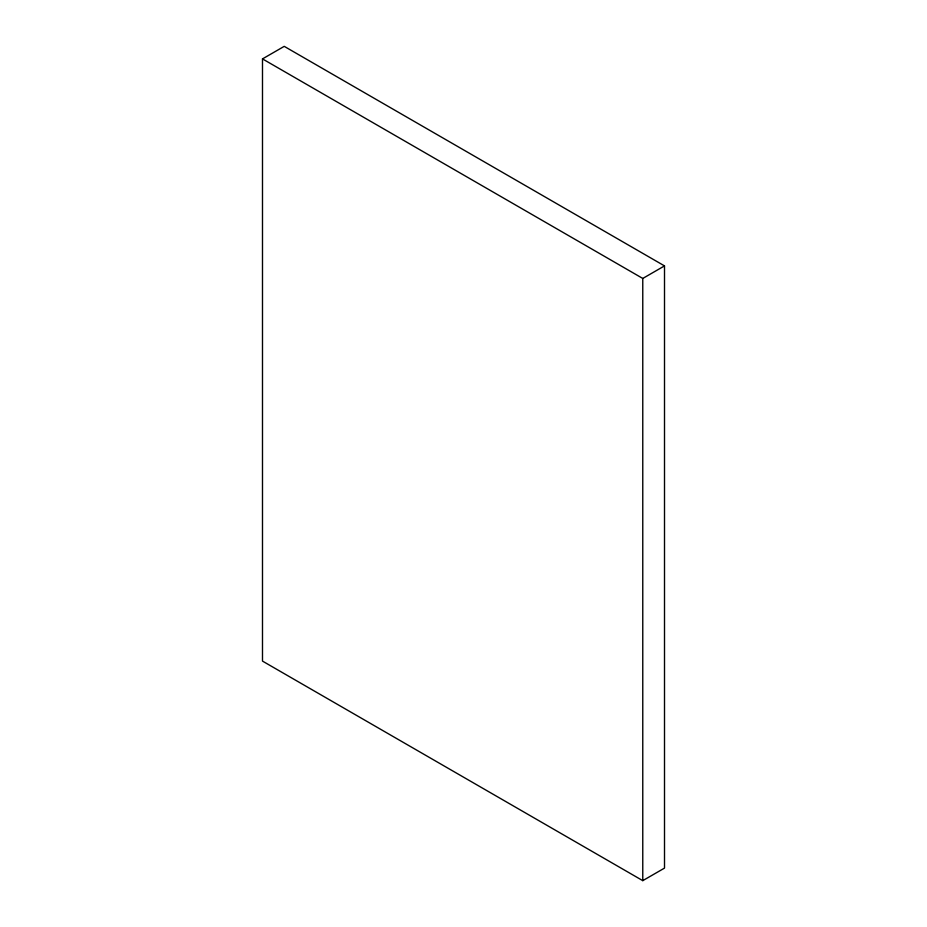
<?xml version="1.0" encoding="UTF-8"?>
<svg xmlns="http://www.w3.org/2000/svg" width="927" height="927" viewBox="0 0 927 927"><rect width="100%" height="100%" fill="white"/><g stroke="black" fill="none" stroke-linecap="round" stroke-linejoin="round"><path stroke-width="1.39" d="M262.492 58.899L284.23 46.35L664.508 265.898L664.508 868.101L642.77 880.65L262.492 661.102L262.492 58.899L642.77 278.448L664.508 265.898M642.77 278.448L642.77 880.65"/></g></svg>
